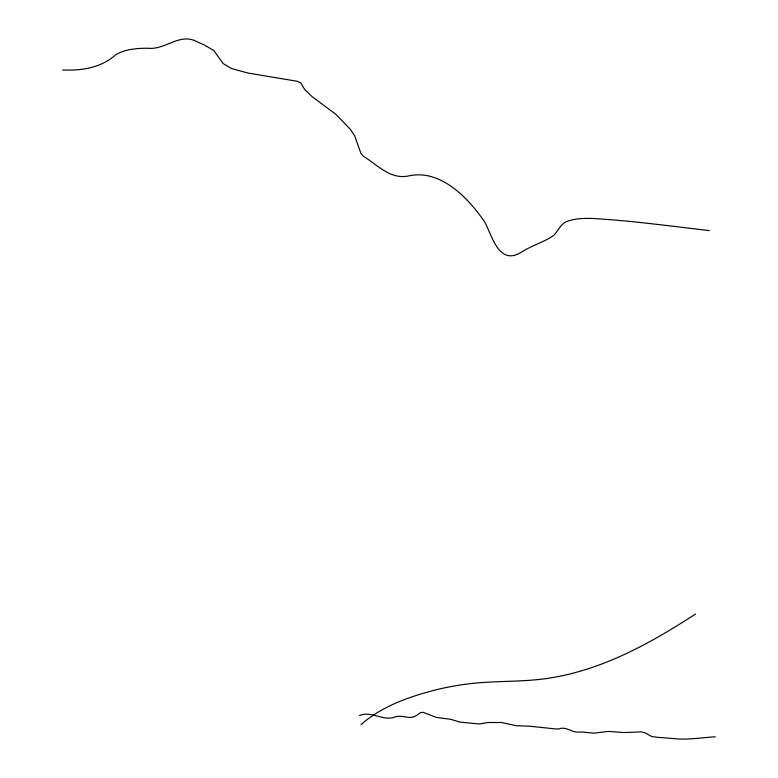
<?xml version="1.0" encoding="UTF-8"?>
<svg xmlns="http://www.w3.org/2000/svg" width="778" height="778" viewBox="0 0 778 778"><rect width="100%" height="100%" fill="white"/><g stroke="black" fill="none" stroke-linecap="round" stroke-linejoin="round"><path stroke-width="1.17" d="M361.06 724.561C382.572 705.734 410.444 696.261 437.742 689.386A219.464 166.881 -9.5 0 1 464.816 684.339C494.156 680.167 524.061 682.734 553.294 677.453C605.109 668.487 651.935 642.365 695.493 614.027M359.543 715.517C371.68 710.353 383.962 722.12 395.749 716.664A14.189 8.762 13.8 0 1 401.905 716.402L409.131 717.462L412.778 717.16L415.909 715.925L420.538 712.658L423.125 712.308L436.341 717.413L449.937 719.193A18.371 11.339 13.8 0 1 452.66 719.922L460.031 722.12L478.908 723.948A14.305 8.83 13.8 0 0 481.485 723.666L487.436 722.519L501.538 722.509L516.164 725.709L529.478 726.205L556.358 729.005A16.97 10.474 13.8 0 0 558.993 728.879C566.462 725.952 572.326 733.362 579.746 732.001A20.88 12.886 13.8 0 1 582.44 732.098L594.081 733.148L606.976 731.553A29.778 18.38 13.8 0 1 609.631 731.485L622.128 732.429A32.297 19.936 13.8 0 0 624.812 732.516L641.519 731.855L645.157 732.934L651.847 736.552L658.13 737.408A60.519 37.354 13.8 0 1 660.862 737.563L671.54 738.41A87.029 53.721 13.8 0 1 674.244 738.653C688.024 740.063 701.707 737.573 715.322 736.834M62.678 69.952C81.885 70.905 101.461 67.705 116.078 54.509C125.608 49.111 136.831 48.294 147.548 48.217C165.549 50.502 180.506 31.315 198.302 42.45A114.298 86.912 -9.5 0 1 203.525 44.579L213.921 50.619L223.082 63.524L231.669 68.6L248.153 73.083L297.381 81.301L301.018 83.11L302.866 86.455A36.547 27.794 -9.5 0 0 305.307 90.151L312.241 96.744L335.882 114.356L350.499 129.488L354.69 135.878L360.836 153.11A21.103 16.046 -9.5 0 0 364.153 156.767C378.02 165.315 390.225 179.611 408.46 175.974C440.543 168.544 468.998 198.653 484.927 222.352C492.493 236.872 499.379 266.446 521.814 251.887C532.064 245.42 544.114 242.123 554.004 235.228C558.594 230.249 561.123 222.693 568.455 220.933C576.683 218.239 585.484 218.19 594.042 218.55C632.64 220.855 670.986 226.135 709.361 230.609"/></g></svg>
